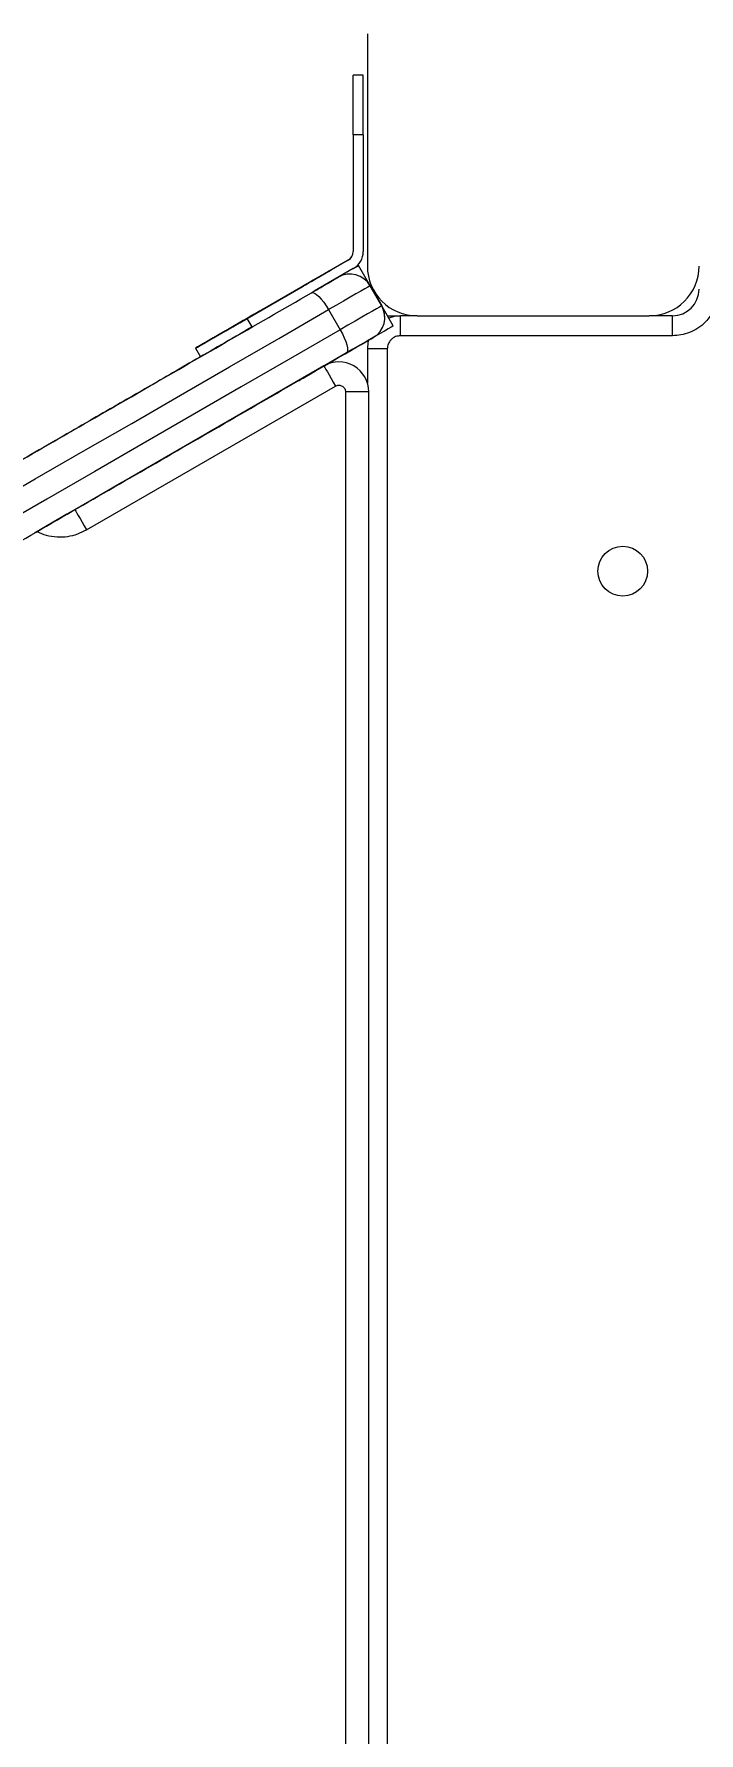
# Model space of a CAD drawing. Header units: millimetres. Extents: x -8083 to 6576, y -6691 to 5601.
# Drawn here: x -1233 to -1033, y 1063 to 1575 of the extents above; entities that cross this region are included whole.
import ezdxf

# ---------------------------------------------------------------- set-up
doc = ezdxf.new("R2010")
doc.units = ezdxf.units.MM
for name, color, linetype in [('DIKOM_ОБЪЕКТ', 7, 'Continuous'), ('DIKOM_РАЗМЕР_ЗОНА', 7, 'Continuous'), ('DIKOM_РАЗМЕР_ОБЪЕКТА', 7, 'Continuous')]:
    doc.layers.add(name, color=color, linetype=linetype)
doc.styles.add('style1', font='arial.ttf', dxfattribs={"width": 0.8})
doc.dimstyles.new('1-50', dxfattribs={"dimtxt": 300, "dimasz": 200, "dimexe": 100, "dimexo": 0, "dimgap": 100, "dimtad": 1, "dimtxsty": 'style1', "dimcen": 200, "dimclrd": 7, "dimclre": 7, "dimclrt": 7, "dimadec": 1, "dimazin": 2, "dimtfac": 1, "dimtmove": 0, "dimatfit": 2, "dimfxl": 0, "dimlwd": 25, "dimlwe": 18, "dimarcsym": 0})

# ---------------------------------------------------------------- blocks, each defined once
blk = doc.blocks.new('*D9')
at = {"layer": 'Defpoints', "color": 0, "transparency": 16777216}
for p in [(-396.43, 3600.54), (-7041.64, -3045.53), (-3854.35, -3045.53)]:
    blk.add_point(p, dxfattribs=at)
at = {"layer": 'DIKOM_РАЗМЕР_ОБЪЕКТА', "color": 7, "lineweight": 18, "transparency": 16777216}
for p, q in [((-396.43, 3600.54), (-7141.64, 3600.54)), ((-3854.35, -3045.53), (-7141.64, -3045.53))]:
    blk.add_line(p, q, dxfattribs=at)
at = {"layer": 'DIKOM_РАЗМЕР_ОБЪЕКТА', "color": 7, "lineweight": 25, "transparency": 16777216}
blk.add_line((-7041.64, 3400.54), (-7041.64, -2845.53), dxfattribs=at)
at = {"layer": 'DIKOM_РАЗМЕР_ОБЪЕКТА', "color": 7, "transparency": 16777216}
for points in [[(-7074.97, 3400.54), (-7008.3, 3400.54), (-7041.64, 3600.54)], [(-7074.97, -2845.53), (-7008.3, -2845.53), (-7041.64, -3045.53)]]:
    blk.add_solid(points, dxfattribs=at)
at = {"layer": 'DIKOM_РАЗМЕР_ОБЪЕКТА', "color": 7, "transparency": 16777216, "insert": (-7294.81, 463.59), "char_height": 300, "attachment_point": 5, "rotation": 90, "style": 'style1'}
blk.add_mtext('6650', dxfattribs=at)
blk = doc.blocks.new('*D12')
at = {"layer": 'Defpoints', "color": 0, "transparency": 16777216}
for p in [(-682.93, 5600.54), (-7632.54, -5169.06), (-3908.34, -5169.06)]:
    blk.add_point(p, dxfattribs=at)
at = {"layer": 'DIKOM_РАЗМЕР_ЗОНА', "color": 7, "lineweight": 18, "transparency": 16777216}
for p, q in [((-682.93, 5600.54), (-7732.54, 5600.54)), ((-3908.34, -5169.06), (-7732.54, -5169.06))]:
    blk.add_line(p, q, dxfattribs=at)
at = {"layer": 'DIKOM_РАЗМЕР_ЗОНА', "color": 7, "lineweight": 25, "transparency": 16777216}
blk.add_line((-7632.54, 5400.54), (-7632.54, -4969.06), dxfattribs=at)
at = {"layer": 'DIKOM_РАЗМЕР_ЗОНА', "color": 7, "transparency": 16777216}
for points in [[(-7665.87, 5400.54), (-7599.2, 5400.54), (-7632.54, 5600.54)], [(-7665.87, -4969.06), (-7599.2, -4969.06), (-7632.54, -5169.06)]]:
    blk.add_solid(points, dxfattribs=at)
at = {"layer": 'DIKOM_РАЗМЕР_ЗОНА', "color": 7, "transparency": 16777216, "insert": (-7885.71, 474.85), "char_height": 300, "attachment_point": 5, "rotation": 90, "style": 'style1'}
blk.add_mtext('10800', dxfattribs=at)

msp = doc.modelspace()

# ---------------------------------------------------------------- linework, layer by layer
at = {"layer": 'DIKOM_ОБЪЕКТ', "color": 7, "linetype": 'Continuous', "lineweight": 15}
for p, q in [((-1132.929, 1575.118), (-1132.929, 1505.118)), ((-1137.181, 1562.703), (-1137.221, 1562.703)), ((-1137.221, 1544.703), (-1137.221, 1562.703)), ((-1137.181, 1562.718), (-1137.193, 1562.718)), ((-1137.193, 1544.718), (-1137.193, 1562.718)), ((-1134.182, 1562.724), (-1137.181, 1562.724)), ((-1134.182, 1562.724), (-1137.181, 1562.724)), ((-1134.182, 1562.723), (-1137.181, 1562.723)), ((-1137.181, 1544.723), (-1137.181, 1562.723)), ((-1134.182, 1544.723), (-1134.182, 1562.723)), ((-1137.221, 1544.703), (-1137.221, 1525.334)), ((-1137.193, 1544.703), (-1137.221, 1544.703)), ((-1137.193, 1544.718), (-1137.193, 1525.342)), ((-1137.181, 1544.718), (-1137.193, 1544.718)), ((-1134.182, 1544.723), (-1137.181, 1544.723)), ((-1137.181, 1544.723), (-1137.181, 1509.545)), ((-1134.182, 1544.723), (-1134.182, 1509.545)), ((-1137.221, 1525.072), (-1137.221, 1515.933)), ((-1137.221, 1515.744), (-1137.221, 1509.525)), ((-1137.193, 1515.734), (-1137.193, 1509.54)), ((-1138.693, 1506.942), (-1169.159, 1489.353)), ((-1138.682, 1506.948), (-1169.147, 1489.359)), ((-1138.682, 1506.948), (-1169.147, 1489.359)), ((-1138.682, 1506.947), (-1169.147, 1489.358)), ((-1138.721, 1506.927), (-1144.428, 1503.632)), ((-1150.97, 1499.854), (-1143.753, 1504.021)), ((-1146.279, 1502.562), (-1150.97, 1499.854)), ((-1137.181, 1504.349), (-1148.978, 1497.538)), ((-1144.743, 1503.45), (-1144.983, 1503.311)), ((-1144.715, 1503.465), (-1144.956, 1503.326)), ((-1144.449, 1503.62), (-1144.911, 1503.353)), ((-1144.911, 1503.353), (-1144.455, 1503.616)), ((-1143.753, 1504.021), (-1144.715, 1503.465)), ((-1143.78, 1504.006), (-1144.17, 1503.78)), ((-1144.141, 1503.797), (-1143.78, 1504.006)), ((-1135.608, 1505.262), (-1135.668, 1505.229)), ((-1132.219, 1499.391), (-1135.608, 1505.262)), ((-1152.272, 1499.103), (-1169.186, 1489.338)), ((-1169.186, 1489.338), (-1152.28, 1499.098)), ((-1152.561, 1498.936), (-1152.32, 1499.075)), ((-1152.326, 1499.072), (-1152.561, 1498.936)), ((-1152.534, 1498.951), (-1152.293, 1499.09)), ((-1152.299, 1499.087), (-1152.534, 1498.951)), ((-1132.104, 1499.198), (-1132.104, 1499.199)), ((-1132.104, 1499.199), (-1128.604, 1493.137)), ((-1128.604, 1493.136), (-1132.104, 1499.198)), ((-1144.598, 1491.984), (-1141.098, 1485.922)), ((-1128.604, 1493.137), (-1128.604, 1493.136)), ((-1125.108, 1487.076), (-1128.495, 1492.941)), ((-1169.186, 1489.338), (-1169.186, 1489.337)), ((-1169.159, 1489.353), (-1169.159, 1489.353)), ((-1169.147, 1489.358), (-1169.147, 1489.359)), ((-1169.147, 1489.359), (-1169.147, 1489.359)), ((-1167.647, 1486.76), (-1169.147, 1489.358)), ((-1127.666, 1489.636), (-1127.666, 1489.637)), ((-1126.865, 1490.118), (-1122.93, 1490.118)), ((-1122.93, 1484.118), (-1122.93, 1490.118)), ((-1117.93, 1490.118), (-1122.93, 1490.118)), ((-1117.93, 1490.118), (-1047.929, 1490.118)), ((-1040.929, 1490.118), (-1047.929, 1490.118)), ((-1040.929, 1484.118), (-1040.929, 1490.118)), ((-1132.929, 1482.555), (-1132.929, 1482.56)), ((-1040.929, 1484.118), (-1122.93, 1484.118)), ((-1184.774, 1480.338), (-1183.274, 1477.74)), ((-1184.747, 1480.353), (-1183.247, 1477.755)), ((-1184.735, 1480.358), (-1183.235, 1477.76)), ((-1132.929, 1480.118), (-1132.929, 1469.897)), ((-1126.929, 1480.118), (-1132.929, 1480.118)), ((-1126.929, 1480.118), (-1126.929, 800.118)), ((-1146.018, 1474.999), (-1221.111, 1431.645)), ((-1217.611, 1425.583), (-1142.518, 1468.937)), ((-1132.517, 1467.205), (-1139.517, 1467.205)), ((-1139.517, 1467.205), (-1139.517, 764.971)), ((-1132.517, 778.61), (-1132.517, 1467.205)), ((-1222.194, 1431.113), (-1221.111, 1431.645))]:
    msp.add_line(p, q, dxfattribs=at)
at = {"layer": 'DIKOM_ОБЪЕКТ', "color": 7, "linetype": 'Continuous', "lineweight": 15, "flags": 128}
for points in [[(-1137.061, 1504.426), (-1136.371, 1504.824), (-1135.845, 1505.127), (-1135.668, 1505.229)], [(-1135.608, 1505.262), (-1135.78, 1505.163), (-1136.294, 1504.867), (-1137.018, 1504.448)], [(-1149.787, 1497.071), (-1149.39, 1497.145), (-1148.874, 1496.983), (-1148.259, 1496.591), (-1147.567, 1495.985), (-1146.827, 1495.188), (-1146.066, 1494.23), (-1145.313, 1493.148), (-1144.598, 1491.984)], [(-1132.104, 1499.198), (-1132.281, 1499.095), (-1132.809, 1498.791), (-1133.677, 1498.29), (-1134.867, 1497.603), (-1136.355, 1496.744), (-1138.11, 1495.73), (-1140.096, 1494.583), (-1142.274, 1493.326), (-1144.598, 1491.984)], [(-1247.416, 1432.622), (-1233.057, 1440.913), (-1218.579, 1449.271), (-1203.987, 1457.696), (-1189.288, 1466.183), (-1174.486, 1474.728), (-1159.588, 1483.33), (-1144.598, 1491.984)], [(-1168.32, 1489.838), (-1167.246, 1490.458), (-1166.26, 1491.027), (-1165.44, 1491.5), (-1164.854, 1491.839), (-1164.548, 1492.015), (-1164.548, 1492.015), (-1164.854, 1491.839), (-1165.44, 1491.5), (-1166.26, 1491.027), (-1167.246, 1490.458), (-1168.32, 1489.838), (-1169.393, 1489.218), (-1170.38, 1488.648), (-1171.199, 1488.175), (-1171.786, 1487.837), (-1172.092, 1487.66), (-1172.092, 1487.66), (-1171.786, 1487.837), (-1171.199, 1488.175), (-1170.38, 1488.648), (-1169.393, 1489.218), (-1168.32, 1489.838)], [(-1164.47, 1492.059), (-1164.624, 1491.97), (-1165.075, 1491.71), (-1165.785, 1491.299), (-1166.698, 1490.773), (-1167.739, 1490.172), (-1168.823, 1489.546), (-1169.864, 1488.945), (-1170.776, 1488.418), (-1171.487, 1488.008), (-1171.937, 1487.748), (-1172.091, 1487.659), (-1171.937, 1487.748), (-1171.487, 1488.008), (-1170.776, 1488.418), (-1169.864, 1488.945), (-1168.823, 1489.546), (-1167.739, 1490.172), (-1166.698, 1490.773), (-1165.785, 1491.299), (-1165.075, 1491.71), (-1164.624, 1491.97), (-1164.47, 1492.059)], [(-1164.47, 1492.059), (-1164.624, 1491.97), (-1165.075, 1491.71), (-1165.785, 1491.3), (-1166.698, 1490.773), (-1167.739, 1490.172), (-1168.823, 1489.546), (-1169.864, 1488.945), (-1170.776, 1488.419), (-1171.487, 1488.009), (-1171.937, 1487.748), (-1172.091, 1487.659), (-1171.937, 1487.748), (-1171.487, 1488.009), (-1170.776, 1488.419), (-1169.864, 1488.945), (-1168.823, 1489.546), (-1167.739, 1490.172), (-1166.698, 1490.773), (-1165.785, 1491.3), (-1165.075, 1491.71), (-1164.624, 1491.97), (-1164.47, 1492.059)], [(-1164.47, 1492.058), (-1164.624, 1491.969), (-1165.075, 1491.709), (-1165.785, 1491.299), (-1166.698, 1490.772), (-1167.739, 1490.171), (-1168.823, 1489.545), (-1169.864, 1488.944), (-1170.776, 1488.417), (-1171.487, 1488.007), (-1171.937, 1487.747), (-1172.091, 1487.658), (-1171.937, 1487.747), (-1171.487, 1488.007), (-1170.776, 1488.417), (-1169.864, 1488.944), (-1168.823, 1489.545), (-1167.739, 1490.171), (-1166.698, 1490.772), (-1165.785, 1491.299), (-1165.075, 1491.709), (-1164.624, 1491.969), (-1164.47, 1492.058)], [(-1168.293, 1489.853), (-1167.219, 1490.473), (-1166.233, 1491.042), (-1165.413, 1491.515), (-1164.827, 1491.854), (-1164.521, 1492.03), (-1164.521, 1492.03), (-1164.827, 1491.854), (-1165.413, 1491.515), (-1166.233, 1491.042), (-1167.219, 1490.473), (-1168.293, 1489.853), (-1169.366, 1489.233), (-1170.353, 1488.663), (-1171.172, 1488.19), (-1171.759, 1487.852), (-1172.064, 1487.675), (-1172.064, 1487.675), (-1171.759, 1487.852), (-1171.172, 1488.19), (-1170.353, 1488.663), (-1169.366, 1489.233), (-1168.293, 1489.853)], [(-1128.604, 1493.136), (-1128.781, 1493.033), (-1129.309, 1492.729), (-1130.177, 1492.228), (-1131.367, 1491.54), (-1132.855, 1490.681), (-1134.61, 1489.668), (-1136.596, 1488.521), (-1138.774, 1487.264), (-1141.098, 1485.922)], [(-1169.186, 1489.338), (-1171.405, 1488.057), (-1173.577, 1486.802), (-1175.662, 1485.599), (-1177.613, 1484.472), (-1179.394, 1483.444), (-1180.967, 1482.536), (-1182.3, 1481.766), (-1183.366, 1481.151), (-1184.143, 1480.702), (-1184.616, 1480.429), (-1184.774, 1480.338), (-1184.616, 1480.429), (-1184.143, 1480.702), (-1183.366, 1481.151), (-1182.3, 1481.766), (-1180.967, 1482.536), (-1179.394, 1483.444), (-1177.613, 1484.472), (-1175.662, 1485.599), (-1173.577, 1486.802), (-1171.405, 1488.057), (-1169.186, 1489.338)], [(-1169.159, 1489.353), (-1171.377, 1488.072), (-1173.55, 1486.817), (-1175.635, 1485.614), (-1177.586, 1484.487), (-1179.367, 1483.459), (-1180.94, 1482.551), (-1182.273, 1481.782), (-1183.338, 1481.166), (-1184.116, 1480.717), (-1184.589, 1480.444), (-1184.747, 1480.353), (-1184.589, 1480.444), (-1184.116, 1480.717), (-1183.338, 1481.166), (-1182.273, 1481.782), (-1180.94, 1482.551), (-1179.367, 1483.459), (-1177.586, 1484.487), (-1175.635, 1485.614), (-1173.55, 1486.817), (-1171.377, 1488.072), (-1169.159, 1489.353)], [(-1169.147, 1489.359), (-1171.365, 1488.078), (-1173.538, 1486.823), (-1175.623, 1485.62), (-1177.574, 1484.493), (-1179.355, 1483.465), (-1180.928, 1482.557), (-1182.261, 1481.787), (-1183.326, 1481.172), (-1184.104, 1480.723), (-1184.577, 1480.45), (-1184.735, 1480.359), (-1184.577, 1480.45), (-1184.104, 1480.723), (-1183.326, 1481.172), (-1182.261, 1481.787), (-1180.928, 1482.557), (-1179.355, 1483.465), (-1177.574, 1484.493), (-1175.623, 1485.62), (-1173.538, 1486.823), (-1171.365, 1488.078), (-1169.147, 1489.359)], [(-1169.147, 1489.359), (-1171.365, 1488.078), (-1173.538, 1486.824), (-1175.623, 1485.621), (-1177.574, 1484.494), (-1179.355, 1483.465), (-1180.928, 1482.558), (-1182.261, 1481.788), (-1183.326, 1481.173), (-1184.104, 1480.724), (-1184.577, 1480.451), (-1184.735, 1480.359), (-1184.577, 1480.451), (-1184.104, 1480.724), (-1183.326, 1481.173), (-1182.261, 1481.788), (-1180.928, 1482.558), (-1179.355, 1483.465), (-1177.574, 1484.494), (-1175.623, 1485.621), (-1173.538, 1486.824), (-1171.365, 1488.078), (-1169.147, 1489.359)], [(-1169.147, 1489.358), (-1171.365, 1488.077), (-1173.538, 1486.823), (-1175.623, 1485.619), (-1177.574, 1484.492), (-1179.355, 1483.465), (-1180.928, 1482.556), (-1182.261, 1481.787), (-1183.326, 1481.171), (-1184.104, 1480.723), (-1184.577, 1480.45), (-1184.735, 1480.358), (-1184.577, 1480.45), (-1184.104, 1480.723), (-1183.326, 1481.172), (-1182.261, 1481.787), (-1180.928, 1482.556), (-1179.355, 1483.465), (-1177.574, 1484.493), (-1175.623, 1485.62), (-1173.538, 1486.823), (-1171.365, 1488.077), (-1169.147, 1489.358)], [(-1125.108, 1487.076), (-1125.281, 1486.976), (-1125.794, 1486.68), (-1126.637, 1486.193), (-1127.795, 1485.525), (-1129.244, 1484.688), (-1130.954, 1483.701), (-1132.893, 1482.581), (-1135.022, 1481.352), (-1137.298, 1480.038), (-1139.676, 1478.665), (-1142.108, 1477.261), (-1144.547, 1475.853), (-1146.944, 1474.469), (-1149.251, 1473.137), (-1151.423, 1471.883)], [(-1122.93, 1490.118), (-1124.88, 1489.926), (-1126.487, 1489.464)], [(-1141.098, 1485.922), (-1156.088, 1477.268), (-1170.986, 1468.666), (-1185.788, 1460.12), (-1200.487, 1451.634), (-1215.079, 1443.209), (-1229.557, 1434.85), (-1243.916, 1426.56)], [(-1153.683, 1470.575), (-1153.529, 1470.663), (-1153.073, 1470.927), (-1152.326, 1471.358), (-1151.309, 1471.945), (-1150.049, 1472.672), (-1148.582, 1473.52), (-1146.947, 1474.464), (-1145.188, 1475.479), (-1143.354, 1476.538), (-1141.494, 1477.611), (-1139.661, 1478.67), (-1137.902, 1479.686), (-1136.266, 1480.63), (-1134.799, 1481.477), (-1133.54, 1482.204), (-1132.523, 1482.791), (-1131.776, 1483.223), (-1131.32, 1483.486), (-1131.166, 1483.575)], [(-1141.098, 1485.922), (-1140.448, 1484.721), (-1139.887, 1483.528), (-1139.438, 1482.39), (-1139.118, 1481.35), (-1138.939, 1480.448), (-1138.907, 1479.719), (-1139.025, 1479.191), (-1139.287, 1478.885)], [(-1132.573, 1482.766), (-1132.737, 1482.069), (-1132.929, 1480.118)], [(-1151.423, 1471.883), (-1156.553, 1468.921), (-1161.534, 1466.045), (-1166.358, 1463.26), (-1171.014, 1460.573), (-1175.492, 1457.987), (-1179.786, 1455.508), (-1183.887, 1453.14), (-1187.786, 1450.889)], [(-1146.018, 1474.999), (-1145.95, 1474.883), (-1145.751, 1474.538), (-1145.428, 1473.978), (-1144.993, 1473.224), (-1144.462, 1472.305), (-1143.857, 1471.257), (-1143.201, 1470.12), (-1142.518, 1468.937)], [(-1203.677, 1465.963), (-1202.728, 1466.511), (-1198.286, 1469.075)], [(-1187.786, 1450.889), (-1192.228, 1448.324), (-1196.908, 1445.622), (-1201.817, 1442.788), (-1206.943, 1439.828), (-1212.277, 1436.749), (-1217.807, 1433.556), (-1223.522, 1430.257), (-1229.41, 1426.857), (-1233.277, 1424.625)], [(-1221.111, 1431.645), (-1221.044, 1431.528), (-1220.844, 1431.183), (-1220.521, 1430.623), (-1220.086, 1429.869), (-1219.556, 1428.951), (-1218.95, 1427.902), (-1218.294, 1426.765), (-1217.611, 1425.583)]]:
    msp.add_lwpolyline(points, dxfattribs=at)
at = {"layer": 'DIKOM_ОБЪЕКТ', "color": 7, "linetype": 'Continuous', "lineweight": 15}
msp.add_circle((-1055.93, 1413.118), 7.5, dxfattribs=at)
for centre, radius, start, end in [((-1140.221, 1509.525), 3, 300, 360), ((-1140.221, 1509.525), 3, 300, 360), ((-1140.182, 1509.546), 3, 300, 360), ((-1140.182, 1509.546), 3, 300, 360), ((-1140.182, 1509.546), 3, 300, 360), ((-1140.182, 1509.546), 3, 300, 360), ((-1140.182, 1509.545), 3, 300, 360), ((-1140.182, 1509.545), 3, 300, 360), ((-1140.182, 1509.545), 6, 300, 360), ((-1138.166, 1495.699), 7, 30, 120), ((-1138.166, 1495.698), 7, 30, 120), ((-1117.93, 1505.118), 15, 180, 270), ((-1047.93, 1505.118), 15, 270, 0), ((-1040.93, 1498.118), 8, 270, 0), ((-1134.666, 1489.637), 7, 300, 30), ((-1134.666, 1489.637), 7, 360, 30), ((-1134.666, 1489.636), 7, 360, 30), ((-1141.518, 1467.205), 9, 360, 119.99963), ((-1141.518, 1467.205), 9, 360, 119.99963)]:
    msp.add_arc(centre, radius, start, end, dxfattribs=at)
for points, knots in [([(-1152.654, 1498.882), (-1152.625, 1498.898), (-1152.557, 1498.938), (-1152.108, 1499.197), (-1151.215, 1499.712), (-1149.848, 1500.501), (-1148.718, 1501.154), (-1148.134, 1501.491)], [0, 0, 0, 0, 0.1102335, 0.2634708, 0.4171194, 0.6988445, 1, 1, 1, 1]), ([(-1146.597, 1502.379), (-1146.888, 1502.211), (-1147.67, 1501.759), (-1149.079, 1500.946), (-1150.647, 1500.041), (-1151.745, 1499.407), (-1152.299, 1499.087)], [0, 0, 0, 0, 0.1215967, 0.3266334, 0.6603998, 1, 1, 1, 1]), ([(-1151.34, 1499.64), (-1151.064, 1499.8), (-1150.512, 1500.118), (-1149.528, 1500.686), (-1148.828, 1501.09), (-1148.418, 1501.328)], [0, 0, 0, 0, 0.2923875, 0.5846306, 1, 1, 1, 1]), ([(-1147.843, 1501.66), (-1148.131, 1501.493), (-1148.709, 1501.16), (-1149.749, 1500.559), (-1150.488, 1500.132), (-1150.943, 1499.869)], [0, 0, 0, 0, 0.2775802, 0.555209, 1, 1, 1, 1]), ([(-1149.787, 1497.071), (-1149.24, 1497.387), (-1148.125, 1498.031), (-1146.565, 1498.932), (-1145.126, 1499.763), (-1143.881, 1500.481), (-1142.884, 1501.057), (-1142.177, 1501.465), (-1141.744, 1501.715), (-1141.692, 1501.745), (-1141.666, 1501.76)], [0, 0, 0, 0, 0.119309, 0.2433644, 0.3707864, 0.499993, 0.6292032, 0.7566341, 0.8806968, 1, 1, 1, 1]), ([(-1149.494, 1500.706), (-1149.279, 1500.83), (-1148.84, 1501.084), (-1148.122, 1501.498), (-1147.587, 1501.807), (-1147.318, 1501.962)], [0, 0, 0, 0, 0.3234043, 0.6594337, 1, 1, 1, 1]), ([(-1148.316, 1501.387), (-1148.456, 1501.306), (-1148.845, 1501.081), (-1149.234, 1500.857), (-1149.483, 1500.713)], [0, 0, 0, 0, 0.3592782, 1, 1, 1, 1]), ([(-1148.418, 1501.328), (-1148.129, 1501.494), (-1147.324, 1501.959), (-1146.165, 1502.628), (-1145.103, 1503.241), (-1144.651, 1503.502), (-1144.505, 1503.587)], [0, 0, 0, 0, 0.2142206, 0.5962389, 0.869183, 1, 1, 1, 1]), ([(-1148.134, 1501.491), (-1147.846, 1501.658), (-1146.976, 1502.16), (-1145.779, 1502.851), (-1145.024, 1503.287), (-1144.758, 1503.44)], [0, 0, 0, 0, 0.2432157, 0.7343671, 1, 1, 1, 1]), ([(-1145.367, 1503.089), (-1145.648, 1502.926), (-1146.193, 1502.612), (-1147.025, 1502.131), (-1147.57, 1501.817), (-1147.843, 1501.66)], [0, 0, 0, 0, 0.34694, 0.6724141, 1, 1, 1, 1]), ([(-1147.318, 1501.962), (-1147.185, 1502.039), (-1146.914, 1502.196), (-1146.474, 1502.45), (-1146.167, 1502.627), (-1146.012, 1502.716)], [0, 0, 0, 0, 0.3203547, 0.6560727, 1, 1, 1, 1]), ([(-1145.394, 1503.074), (-1145.676, 1502.911), (-1146.221, 1502.597), (-1146.848, 1502.235), (-1147.186, 1502.039), (-1147.254, 1502)], [0, 0, 0, 0, 0.4603419, 0.8921553, 1, 1, 1, 1]), ([(-1144.715, 1503.465), (-1144.735, 1503.454), (-1144.775, 1503.431), (-1145.114, 1503.235), (-1145.563, 1502.976), (-1146.081, 1502.677), (-1146.439, 1502.47), (-1146.597, 1502.379)], [0, 0, 0, 0, 0.2155143, 0.4270643, 0.6198161, 0.8333744, 1, 1, 1, 1]), ([(-1145.142, 1503.219), (-1145.284, 1503.137), (-1145.544, 1502.987), (-1145.925, 1502.767), (-1146.161, 1502.631), (-1146.279, 1502.562)], [0, 0, 0, 0, 0.3782154, 0.6887778, 1, 1, 1, 1]), ([(-1143.753, 1504.021), (-1143.778, 1504.007), (-1143.823, 1503.98), (-1144.224, 1503.749), (-1144.843, 1503.391), (-1145.533, 1502.993), (-1146.005, 1502.721), (-1146.159, 1502.632)], [0, 0, 0, 0, 0.2305604, 0.4263882, 0.6218837, 0.8764376, 1, 1, 1, 1]), ([(-1146.159, 1502.632), (-1145.887, 1502.789), (-1145.415, 1503.061), (-1144.948, 1503.331), (-1144.738, 1503.452), (-1144.722, 1503.462), (-1144.715, 1503.465)], [0, 0, 0, 0, 0.3433123, 0.595869, 0.8485392, 1, 1, 1, 1]), ([(-1146.012, 1502.716), (-1145.721, 1502.884), (-1145.138, 1503.221), (-1144.453, 1503.617), (-1143.964, 1503.899), (-1143.772, 1504.01), (-1143.758, 1504.018), (-1143.753, 1504.021)], [0, 0, 0, 0, 0.2334727, 0.4684091, 0.6706576, 0.8958044, 1, 1, 1, 1]), ([(-1144.324, 1503.691), (-1144.469, 1503.607), (-1144.694, 1503.477), (-1145.066, 1503.262), (-1145.267, 1503.147), (-1145.367, 1503.089)], [0, 0, 0, 0, 0.4730404, 0.7352452, 1, 1, 1, 1]), ([(-1145.169, 1503.204), (-1145.105, 1503.241), (-1144.869, 1503.377), (-1144.674, 1503.49), (-1144.532, 1503.572)], [0, 0, 0, 0, 0.2696776, 1, 1, 1, 1]), ([(-1144.786, 1503.425), (-1144.792, 1503.422), (-1144.802, 1503.416), (-1144.887, 1503.367), (-1145.006, 1503.298), (-1145.109, 1503.239), (-1145.169, 1503.204)], [0, 0, 0, 0, 0.281864, 0.4915065, 0.7006975, 1, 1, 1, 1]), ([(-1144.758, 1503.44), (-1144.765, 1503.437), (-1144.775, 1503.43), (-1144.859, 1503.382), (-1144.979, 1503.313), (-1145.081, 1503.254), (-1145.142, 1503.219)], [0, 0, 0, 0, 0.2819264, 0.4915567, 0.7006653, 1, 1, 1, 1]), ([(-1144.983, 1503.311), (-1144.952, 1503.329), (-1144.891, 1503.364), (-1144.811, 1503.41), (-1144.794, 1503.42), (-1144.786, 1503.425)], [0, 0, 0, 0, 0.3279108, 0.6593541, 1, 1, 1, 1]), ([(-1144.956, 1503.326), (-1144.925, 1503.344), (-1144.864, 1503.379), (-1144.784, 1503.425), (-1144.767, 1503.435), (-1144.758, 1503.44)], [0, 0, 0, 0, 0.3279182, 0.6593765, 1, 1, 1, 1]), ([(-1144.673, 1503.49), (-1144.716, 1503.466), (-1144.799, 1503.418), (-1144.901, 1503.359), (-1144.95, 1503.33)], [0, 0, 0, 0, 0.5132933, 1, 1, 1, 1]), ([(-1144.455, 1503.616), (-1144.569, 1503.55), (-1144.709, 1503.47), (-1144.904, 1503.357), (-1144.94, 1503.336)], [0, 0, 0, 0, 0.8170985, 1, 1, 1, 1]), ([(-1144.758, 1503.44), (-1144.537, 1503.568), (-1144.152, 1503.79), (-1143.806, 1503.99), (-1143.77, 1504.011), (-1143.753, 1504.021)], [0, 0, 0, 0, 0.4209993, 0.7323288, 1, 1, 1, 1]), ([(-1144.505, 1503.587), (-1144.452, 1503.617), (-1144.317, 1503.695), (-1144.148, 1503.792), (-1144.125, 1503.806), (-1144.114, 1503.812)], [0, 0, 0, 0, 0.24871, 0.6334988, 1, 1, 1, 1]), ([(-1144.114, 1503.812), (-1144.117, 1503.81), (-1144.126, 1503.805), (-1144.207, 1503.758), (-1144.296, 1503.707), (-1144.324, 1503.691)], [0, 0, 0, 0, 0.3277252, 0.7874535, 1, 1, 1, 1]), ([(-1143.78, 1504.006), (-1143.788, 1504.001), (-1143.808, 1503.989), (-1143.973, 1503.895), (-1144.14, 1503.798), (-1144.192, 1503.768)], [0, 0, 0, 0, 0.2853791, 0.7789336, 1, 1, 1, 1]), ([(-1143.753, 1504.021), (-1143.761, 1504.016), (-1143.781, 1504.004), (-1143.945, 1503.909), (-1144.113, 1503.813), (-1144.165, 1503.783)], [0, 0, 0, 0, 0.2853686, 0.7789716, 1, 1, 1, 1]), ([(-1143.78, 1504.006), (-1143.796, 1503.997), (-1143.819, 1503.983), (-1144.058, 1503.845), (-1144.139, 1503.799)], [0, 0, 0, 0, 0.6608731, 1, 1, 1, 1]), ([(-1475.834, 1308.828), (-1469.23, 1312.641), (-1456.013, 1320.271), (-1435.404, 1332.17), (-1414.22, 1344.401), (-1392.423, 1356.985), (-1370.067, 1369.892), (-1347.182, 1383.105), (-1323.806, 1396.601), (-1299.978, 1410.358), (-1275.74, 1424.352), (-1251.133, 1438.559), (-1226.199, 1452.955), (-1200.983, 1467.513), (-1175.536, 1482.205), (-1158.366, 1492.118), (-1149.787, 1497.071)], [0, 0, 0, 0, 0.0709968, 0.1420911, 0.2134507, 0.2849465, 0.3565532, 0.4282634, 0.4999998, 0.5717349, 0.6434454, 0.7150521, 0.786548, 0.8579078, 0.9290022, 1, 1, 1, 1]), ([(-1152.32, 1499.075), (-1152.382, 1499.039), (-1152.595, 1498.917), (-1152.666, 1498.875), (-1152.679, 1498.868), (-1152.681, 1498.867)], [0, 0, 0, 0, 0.2514947, 0.8574172, 1, 1, 1, 1]), ([(-1152.681, 1498.867), (-1152.66, 1498.879), (-1152.623, 1498.901), (-1152.41, 1499.024), (-1152.32, 1499.075)], [0, 0, 0, 0, 0.5798371, 1, 1, 1, 1]), ([(-1152.293, 1499.09), (-1152.355, 1499.054), (-1152.567, 1498.932), (-1152.639, 1498.89), (-1152.651, 1498.883), (-1152.654, 1498.882)], [0, 0, 0, 0, 0.2513052, 0.8573785, 1, 1, 1, 1]), ([(-1150.943, 1499.869), (-1151.23, 1499.704), (-1151.675, 1499.447), (-1152.076, 1499.216), (-1152.264, 1499.107), (-1152.284, 1499.095), (-1152.293, 1499.09)], [0, 0, 0, 0, 0.446341, 0.6946784, 0.8692011, 1, 1, 1, 1]), ([(-1150.97, 1499.854), (-1151.208, 1499.716), (-1151.522, 1499.535), (-1151.893, 1499.321), (-1152.05, 1499.23), (-1152.164, 1499.165), (-1152.293, 1499.09), (-1152.293, 1499.09), (-1152.293, 1499.09)], [0, 0, 0, 0, 0.3421889, 0.4489821, 0.523032, 0.5967575, 0.6842077, 1, 1, 1, 1]), ([(-1152.293, 1499.09), (-1152.287, 1499.094), (-1152.278, 1499.099), (-1152.211, 1499.138), (-1152.105, 1499.198), (-1151.942, 1499.293), (-1151.553, 1499.517), (-1151.227, 1499.705), (-1150.97, 1499.854)], [0, 0, 0, 0, 0.257018, 0.3520271, 0.4486474, 0.5327213, 0.6316257, 1, 1, 1, 1]), ([(-1152.293, 1499.09), (-1152.278, 1499.099), (-1152.249, 1499.116), (-1151.995, 1499.262), (-1151.678, 1499.445), (-1151.436, 1499.585), (-1151.34, 1499.64)], [0, 0, 0, 0, 0.2529907, 0.4834243, 0.794771, 1, 1, 1, 1]), ([(-1150.874, 1499.909), (-1150.995, 1499.839), (-1151.231, 1499.703), (-1151.476, 1499.562), (-1151.574, 1499.505), (-1151.572, 1499.506), (-1151.571, 1499.507)], [0, 0, 0, 0, 0.2054476, 0.3985096, 0.6356045, 1, 1, 1, 1]), ([(-1151.571, 1499.507), (-1151.373, 1499.622), (-1150.975, 1499.851), (-1150.275, 1500.255), (-1149.781, 1500.54), (-1149.494, 1500.706)], [0, 0, 0, 0, 0.2950317, 0.5900562, 1, 1, 1, 1]), ([(-1167.761, 1486.695), (-1167.786, 1486.681), (-1171.021, 1484.809), (-1177.039, 1481.341), (-1185.684, 1476.347), (-1193.717, 1471.71), (-1198.532, 1468.929), (-1200.936, 1467.542)], [0, 0, 0, 0, 0.0019698, 0.2520895, 0.5022036, 0.7515721, 1, 1, 1, 1]), ([(-1029.487, 1490.119), (-1029.977, 1489.463), (-1031.045, 1488.036), (-1033.207, 1486.334), (-1035.706, 1485.035), (-1038.317, 1484.258), (-1040.076, 1484.164), (-1040.929, 1484.118)], [0, 0, 0, 0, 0.1823053, 0.3971178, 0.6074901, 0.8094618, 1, 1, 1, 1]), ([(-1139.287, 1478.885), (-1138.74, 1479.2), (-1137.625, 1479.844), (-1136.065, 1480.745), (-1134.625, 1481.576), (-1133.381, 1482.295), (-1132.384, 1482.87), (-1131.677, 1483.279), (-1131.244, 1483.528), (-1131.192, 1483.559), (-1131.166, 1483.573)], [0, 0, 0, 0, 0.1193088, 0.2433676, 0.3708041, 0.4999941, 0.6292042, 0.7566414, 0.8806969, 1, 1, 1, 1]), ([(-1122.93, 1484.118), (-1123.433, 1484.065), (-1124.207, 1483.983), (-1125.138, 1483.484), (-1125.779, 1482.968), (-1126.295, 1482.327), (-1126.794, 1481.396), (-1126.876, 1480.622), (-1126.929, 1480.118)], [0, 0, 0, 0, 0.2394716, 0.368343, 0.5000186, 0.6316407, 0.7605284, 1, 1, 1, 1]), ([(-1465.334, 1290.641), (-1458.73, 1294.454), (-1445.513, 1302.085), (-1424.904, 1313.984), (-1403.72, 1326.214), (-1381.923, 1338.798), (-1359.567, 1351.706), (-1336.683, 1364.918), (-1313.306, 1378.415), (-1289.478, 1392.172), (-1265.24, 1406.166), (-1240.633, 1420.373), (-1215.7, 1434.768), (-1190.483, 1449.326), (-1165.036, 1464.019), (-1147.866, 1473.932), (-1139.287, 1478.885)], [0, 0, 0, 0, 0.070997, 0.1420913, 0.2134507, 0.2849466, 0.3565532, 0.4282636, 0.4999998, 0.5717349, 0.6434465, 0.7150521, 0.786548, 0.8579078, 0.9290022, 1, 1, 1, 1]), ([(-1200.936, 1467.542), (-1203.406, 1466.116), (-1208.376, 1463.246), (-1216.728, 1458.424), (-1225.782, 1453.197), (-1234.39, 1448.227), (-1240.178, 1444.885), (-1242.51, 1443.539)], [0, 0, 0, 0, 0.2095321, 0.4214984, 0.6357375, 0.8532218, 1, 1, 1, 1]), ([(-1142.518, 1468.937), (-1142.363, 1469.012), (-1142.048, 1469.164), (-1141.517, 1469.227), (-1140.991, 1469.159), (-1140.506, 1468.956), (-1140.089, 1468.638), (-1139.767, 1468.217), (-1139.556, 1467.726), (-1139.53, 1467.377), (-1139.517, 1467.205)], [0, 0, 0, 0, 0.122816, 0.2499658, 0.3771157, 0.500037, 0.6228871, 0.7500242, 0.8771793, 1, 1, 1, 1]), ([(-1232.536, 1425.048), (-1231.62, 1424.654), (-1229.692, 1423.825), (-1226.521, 1423.361), (-1223.305, 1423.505), (-1220.276, 1424.228), (-1218.482, 1425.14), (-1217.611, 1425.583)], [0, 0, 0, 0, 0.1919073, 0.4042177, 0.6121127, 0.8116804, 1, 1, 1, 1])]:
    msp.add_open_spline(points, degree=3, knots=knots, dxfattribs=at)

# ---------------------------------------------------------------- dimensions: what is measured, and where the dimension line sits
at = {"layer": 'DIKOM_РАЗМЕР_ЗОНА'}
dim = msp.add_linear_dim(base=(-7632.537, -5169.059), p1=(-682.93, 5600.541), p2=(-3908.34, -5169.059), angle=90, text='10800', dimstyle='1-50', dxfattribs=at)
dim.commit()
dim.dimension.update_dxf_attribs({"geometry": '*D12', "text_midpoint": (-7632.537, 474.854), "dimtype": 160})
at = {"layer": 'DIKOM_РАЗМЕР_ОБЪЕКТА'}
dim = msp.add_linear_dim(base=(-7041.635, -3045.53), p1=(-396.429, 3600.541), p2=(-3854.351, -3045.53), angle=90, text='6650', dimstyle='1-50', dxfattribs=at)
dim.commit()
dim.dimension.update_dxf_attribs({"geometry": '*D9', "text_midpoint": (-7041.635, 463.594), "dimtype": 160})

doc.saveas('drawing.dxf')
